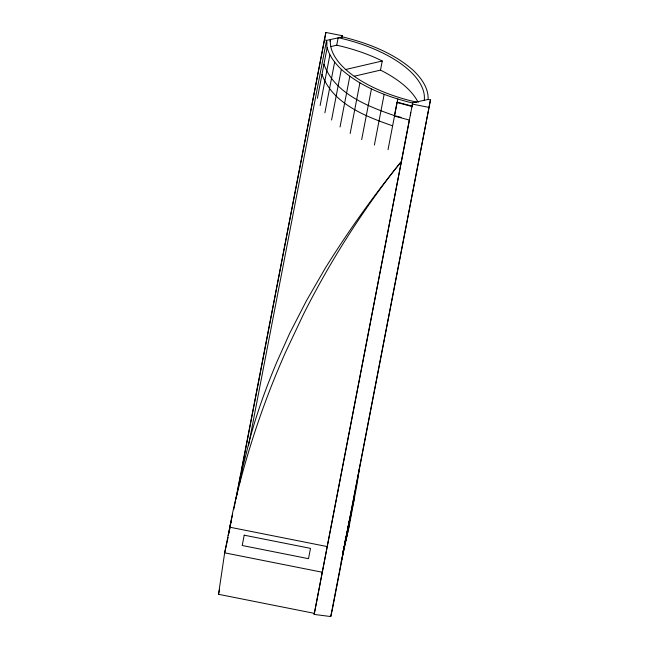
<?xml version="1.0" encoding="UTF-8"?>
<svg xmlns="http://www.w3.org/2000/svg" width="649" height="649" viewBox="0 0 649 649"><rect width="100%" height="100%" fill="white"/><g stroke="black" fill="none" stroke-linecap="round" stroke-linejoin="round"><path stroke-width="0.97" d="M396.977 102.501L411.839 106.468L412.058 106.079L397.196 102.112L396.977 102.501L394.365 116.066L409.227 120.024L409.454 119.635L314.376 613.362L218.526 594.306L224.668 552.826L232.845 511.72A1078.8 959.417 12.6 0 1 285.398 352.561L303.375 314.473A1078.8 959.417 12.6 0 1 393.651 171.076L401.39 161.504M343.662 548.429L344.011 546.547M341.123 562.099L349.316 525.365L356.999 484.162A1078.8 959.417 12.6 0 0 359.246 469.357M233.843 509.189L325.879 32.45L342.283 35.711L341.893 37.699M236.228 497.994L241.014 473.129M241.396 471.142L325.879 32.45M248.559 445.238L326.561 40.384L342.607 36.896C368.04 43.207 393.513 52.853 413.372 70.457C421.258 78.075 428.608 87.931 428.129 99.435L412.083 102.923C386.65 96.612 361.177 86.958 341.317 69.362C335.062 63.278 329.497 56.212 327.145 47.661C325.847 45.3 328.824 39.216 324.216 39.914M317.393 98.307L327.145 47.661M330.065 41.366L330.43 39.484A103.069 47.109 10.9 0 0 416.52 102.136M320.127 105.536L329.879 54.889M330.917 46.558L336.717 45.211L338.17 37.683A102.55 46.874 10.9 0 1 424.259 100.335M324.881 112.812L334.633 62.174M331.566 120.008L341.317 69.362M340.044 126.961L349.803 76.314M350.152 133.532L359.903 82.885M361.68 139.6L371.431 88.954M418.199 102.453A102.55 46.874 10.9 0 0 380.501 70.116L382.253 60.99A102.55 46.874 10.9 0 0 336.717 45.211M374.392 145.027L384.143 94.381M388.029 149.716L397.78 99.07M428.129 99.435L430.474 99.897L332.418 609.087L330.755 616.55L314.14 614.416L412.65 103.037L411.888 106.996M410.355 114.93L410.752 112.853M330.755 616.55L430.474 99.897M239.489 483.578L242.564 468.099L249.557 440.2C256.663 413.454 266.155 387.323 276.928 361.826L289.681 333.326L306.433 300.763L325.238 268.232C348.107 231.433 373.297 196.079 400.611 162.461M232.577 514.592L229.762 527.199L327.234 546.58M231.271 521.042L228.261 535.466L230.046 527.548M228.132 537.315L224.668 552.826L322.293 572.24L322.058 573.286M342.039 36.782L342.283 35.711M218.526 594.306L219.605 589.454M314.14 614.416L314.376 613.362M347.621 528.757L354.103 499.673M344.895 541.842L351.636 511.59L343.134 551.252M343.102 551.488L349.316 525.365M342.461 554.627L347.742 532.407M394.365 116.066L394.584 115.676C367.399 106.201 334.616 93.594 323.948 64.267M345.309 69.597L382.253 60.99M354.249 76.233L380.501 70.116M412.407 104.1L428.811 107.361M395.517 115.92L401.09 117.404M392.629 125.833C365.436 116.374 332.726 103.759 321.985 74.465M244.202 535.182L242.215 545.501L308.51 558.684L310.498 548.364L244.202 535.182"/></g></svg>
